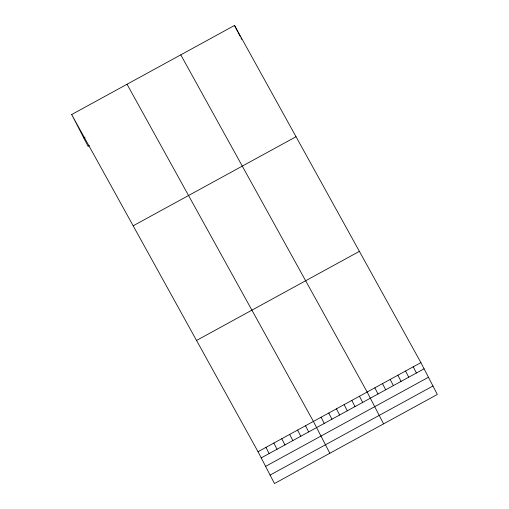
<?xml version="1.0" encoding="UTF-8"?>
<svg xmlns="http://www.w3.org/2000/svg" width="509" height="509" viewBox="0 0 509 509"><rect width="100%" height="100%" fill="white"/><g stroke="black" fill="none" stroke-linecap="round" stroke-linejoin="round"><path stroke-width="0.76" d="M71.674 114.538L234.528 25.45L420.898 362.631L437.326 394.462L274.472 483.55L258.038 451.718L71.674 114.538L88.102 146.369L89.419 145.65M83.73 137.907L85.048 137.182M133.173 225.805L296.034 136.717M196.538 340.451L359.399 251.357M258.038 451.718L420.898 362.631M261.225 457.89L424.086 368.802M265.596 466.359L428.457 377.271M270.101 475.082L432.962 385.994M180.784 54.851L367.154 392.025L383.582 423.863M127.04 84.246L313.41 421.427L329.845 453.258M413.219 366.83L416.407 373.002M234.528 25.45L237.716 31.628M238.085 32.328L240.267 36.565M240.992 37.978L241.724 39.384M405.546 371.029L408.733 377.207M397.866 375.228L401.054 381.406M390.187 379.428L393.374 385.606M382.514 383.627L385.701 389.805M374.834 387.826L378.022 394.004M359.475 396.231L362.662 402.403M351.802 400.43L354.989 406.602M344.122 404.63L347.31 410.801M336.443 408.829L339.63 415M328.769 413.028L331.957 419.206M321.09 417.227L324.278 423.405M305.502 425.753L308.689 431.931M297.593 430.08L300.781 436.258M289.678 434.406L292.866 440.584M281.77 438.739L284.957 444.911M273.861 443.065L277.049 449.237M265.952 447.392L269.14 453.564"/></g></svg>
